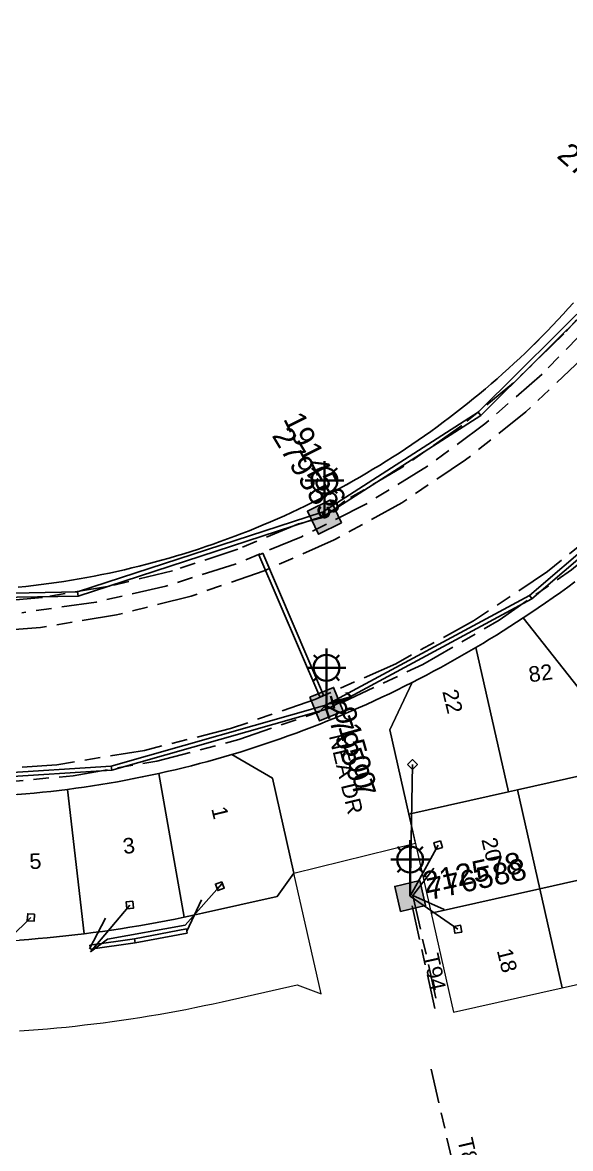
# Model space of a CAD drawing. Header units: metres. Extents: x 307322 to 308805, y 6255611 to 6257083.
# Drawn here: x 308260.2 to 308323.7, y 6256115.7 to 6256246.1 of the extents above; entities that cross this region are included whole.
import ezdxf
from ezdxf.enums import TextEntityAlignment as Align

# ---------------------------------------------------------------- set-up
doc = ezdxf.new("R2010")
doc.units = ezdxf.units.M
doc.linetypes.add('Cable Exist UG', pattern=[8.2, 4, -1.2, 1.8, -1.2])
doc.layers.get('0').update_dxf_attribs({"color": 6})
for name, color, linetype in [('_User_LV_Exist', 7, 'Continuous'), ('Duct_SP_EXT', 7, 'Continuous'), ('Equip_SP_SL_EXT', 7, 'Continuous'), ('Mains_HV_EXT', 7, 'Continuous'), ('Mains_HV_MOD', 3, 'Continuous'), ('Mains_LV_EXT', 7, 'Continuous'), ('Mains_SL_EXT', 7, 'Continuous'), ('Services_SP_EXT', 7, 'Continuous'), ('SupportsUG_SP_LV_SL_EXT', 7, 'Continuous'), ('Trench_SP_EXT', 7, 'Continuous')]:
    doc.layers.add(name, color=color, linetype=linetype)
doc.layers.add('Cadastre Land Parcels_SP_EXT', color=9, linetype='Continuous', lineweight=5)
doc.layers.add('Cadastre Roads_SP_EXT', color=9, linetype='Continuous', lineweight=5)
doc.layers.add('Features_HIDE', color=1, linetype='Continuous', plot=False)
doc.styles.add('COLUMN_LABEL', font='arial.ttf')
doc.styles.add('iecARIAL', font='arial.ttf', dxfattribs={"height": 2})
doc.styles.add('POLE_LABEL', font='arial.ttf')
doc.styles.get("Standard").update_dxf_attribs({"font": 'arial.ttf'})

# ---------------------------------------------------------------- blocks, each defined once
blk = doc.blocks.new('COLUMN_EXT')
blk.add_hatch(color=256).paths.add_polyline_path([(-1.48500000000015, 1.484999999999891), (-1.48500000000015, -1.485000000000079), (1.484999999999962, -1.485000000000079), (1.484999999999962, 1.484999999999891)])
blk.add_lwpolyline([(-1.485000000000149, -1.485000000000079), (1.484999999999962, -1.485000000000079), (1.484999999999962, 1.484999999999891), (-1.485000000000149, 1.484999999999891)], close=True)
for tag, height, style, flags, p in [('ASSET_NUM', 2.5, 'COLUMN_LABEL', 8, (2, 2)), ('STRUCTURE_PLANT_NUMBER', 0.2, 'POLE_LABEL', 9, (1.813241310185049, 0.03081449384793444)), ('STREET_CODE', 0.2, 'COLUMN_LABEL', 9, (1.813241310185049, -0.2))]:
    blk.add_attdef(tag, text='', height=height, dxfattribs=dict(style=style, flags=flags)).set_placement(p, align=Align.MIDDLE_LEFT)
at = {"flags": 9}
for tag, p in [('STATE', (1.813241310185049, -0.8)), ('OWNED_BY', (1.813241310185049, -0.6000000000000001)), ('COLUMN_TYPE', (1.813241310185049, -0.4)), ('USAGE', (1.813241310185049, -1)), ('LEGEND', (1.813241310185049, -1.2)), ('LOCATION', (1.813241310185049, -1.4)), ('STREETNAME', (1.813241310185049, -1.6)), ('SUBURB', (1.813241310185049, -1.8)), ('NOTES', (1.813241310185049, -2))]:
    blk.add_attdef(tag, text='', height=0.2, dxfattribs=at).set_placement(p, align=Align.MIDDLE_LEFT)
at = {"flags": 1}
blk.add_attdef('Z', (1.813241310185049, -2.350910900690394), '', height=0.2, dxfattribs=at)
blk = doc.blocks.new('SL_LANTERN_EXT')
at = {"lineweight": 40}
for p, q in [((-1.458713765147479, 5.676239443807788), (-1.060966200730022, 5.27849187939033)), ((-0.0003060289502343494, 1.9678317076105), (-0.0003060289502343494, 6.4678317076105)), ((1.458101707247053, 5.676239443807788), (1.060354142829596, 5.27849187939033)), ((-2.250306028950234, 4.2178317076105), (2.249693971049766, 4.2178317076105)), ((-1.458713765147479, 2.759423971413256), (-1.060966200730022, 3.157171535830713)), ((0, 0), (4.136637699048151e-10, 2.721158353900137)), ((1.458101707247053, 2.759423971413256), (1.060354142829596, 3.157171535830713))]:
    blk.add_line(p, q, dxfattribs=at)
blk.add_circle((-0.0003060289502343494, 4.2178317076105), 1.5, dxfattribs=at)
at = {"style": 'iecARIAL', "flags": 8}
blk.add_attdef('ASSET_NUM', (1.5, 1.5), '', height=2.5, dxfattribs=at)
for tag, p, height, flags in [('CONSTRUCTED_VOLTAGE', (0.9812559736337789, -0.6527424608080536), 0.2, 9), ('CONTROL_TYPE', (0.9812559736337789, -0.8527424608080537), 0.2, 9), ('LANTERN_PURPOSE', (0.9812559736337789, -1.052742460808054), 0.2, 9), ('LANTERN_TYPE', (0.9812559736337789, -1.252742460808054), 0.2, 9), ('NO_PHASES', (0.9812559736337789, -1.452742460808054), 0.2, 9), ('LNUMBER', (2.181255973633779, -3.252742460808054), 2.5, 8), ('STATE', (0.9812559736337789, -2.252742460808054), 0.2, 9), ('OPERATING_VOLTAGE', (0.9812559736337789, -1.652742460808054), 0.2, 9), ('ORIENTATION', (0.9812559736337789, -1.852742460808054), 0.2, 9), ('OWNED_BY', (0.9812559736337789, -2.052742460808053), 0.2, 9), ('CEXIST', (0.9812559736337789, -2.652742460808053), 0.2, 9), ('USAGE', (0.9812559736337789, -2.452742460808054), 0.2, 9), ('CNEW', (0.9812559736337789, -2.852742460808054), 0.2, 9), ('CNUMBER', (0.9812559736337789, -3.052742460808054), 0.2, 9), ('CREMOVE', (0.9812559736337789, -3.252742460808054), 0.2, 9), ('CREPLACE', (0.9812559736337789, -3.452742460808054), 0.2, 9), ('LKINGHEIGHT', (0.9812559736337789, -3.652742460808054), 0.2, 9), ('LBRACKET', (0.9812559736337789, -3.852742460808054), 0.2, 9), ('LBRACKETVOCAB', (0.9812559736337789, -4.052742460808055), 0.2, 9), ('LCATEGORY', (0.9812559736337789, -4.252742460808054), 0.2, 9), ('LCHARGE1', (0.9812559736337789, -4.452742460808055), 0.2, 9), ('LCHARGE1PERCENT', (0.9812559736337789, -4.652742460808055), 0.2, 9), ('LCHARGE2', (0.9812559736337789, -4.852742460808055), 0.2, 9), ('LCHARGE2PERCENT', (0.9812559736337789, -5.052742460808055), 0.2, 9), ('LCHARGE3', (0.9812559736337789, -5.252742460808055), 0.2, 9), ('LCHARGE3PERCENT', (0.9812559736337789, -5.452742460808055), 0.2, 9), ('LEXIST', (0.9812559736337789, -5.652742460808056), 0.2, 9), ('LLAMP', (0.9812559736337789, -5.852742460808056), 0.2, 9), ('LLAMPVOCAB', (0.9812559736337789, -6.052742460808056), 0.2, 9), ('LMAST', (0.9812559736337789, -6.252742460808056), 0.2, 9), ('LMASTVOCAB', (0.9812559736337789, -6.452742460808056), 0.2, 9), ('LNEW', (0.9812559736337789, -6.652742460808057), 0.2, 9), ('LANTNUMBER', (0.9812559736337789, -6.852742460808057), 0.2, 9), ('LOUTREACH', (0.9812559736337789, -7.252742460808057), 0.2, 9), ('LOUTREACHVOCAB', (0.9812559736337789, -7.452742460808057), 0.2, 9), ('LRATECODE', (0.9812559736337789, -7.652742460808057), 0.2, 9), ('LREMOVE', (0.9812559736337789, -7.852742460808058), 0.2, 9), ('STREETNAME', (0.9812559736337789, -9.252742460808054), 0.2, 9), ('LREPLACE', (0.9812559736337789, -8.052742460808059), 0.2, 9), ('LTYPE', (0.9812559736337789, -8.252742460808058), 0.2, 9), ('LTYPEVOCAB', (0.9812559736337789, -8.452742460808057), 0.2, 9), ('LEGEND', (0.9812559736337789, -8.652742460808057), 0.2, 9), ('LOCATION', (0.9812559736337789, -8.852742460808056), 0.2, 9), ('NOTES', (0.9812559736337789, -9.052742460808055), 0.2, 9), ('SUBURB', (0.9812559736337789, -9.452742460808054), 0.2, 1)]:
    blk.add_attdef(tag, p, '', height=height, dxfattribs=dict(flags=flags))
blk = doc.blocks.new('CCP_EXT')
at = {"flags": 9}
for tag, p in [('LEGEND', (0, -1.4)), ('STATE', (0, -1.8)), ('LIFE_SUPPORT', (0, -1.6)), ('NOTES', (0, -2))]:
    blk.add_attdef(tag, text='', height=0.2, dxfattribs=at).set_placement(p, align=Align.MIDDLE_LEFT)
blk.add_wipeout([(1.0546347836913324e-13, 0.565685424949226), (0.5656854249493113, 2.020605904817785e-14), (6.509105711582728e-14, -0.565685424949226), (-0.5656854249491408, -1.9984014443252818e-14)])
blk.add_lwpolyline([(-0.5656854249491408, -2.00958019994648e-14), (1.053379049668485e-13, 0.5656854249492258), (0.5656854249493111, 1.998324918950336e-14), (6.503680917295529e-14, -0.565685424949226), (-0.5656854249491408, -2.00958019994648e-14)])
at = {"flags": 1}
blk.add_attdef('Z', (0, 0), '', height=0.2, dxfattribs=at)
at = {"flags": 9}
for tag, p in [('CCP_TYPE', (0, 0)), ('OPERATING_VOLTAGE', (0, -0.6000000000000001)), ('ORIENTATION', (0, -0.8)), ('OWNED_BY', (0, -1)), ('CONSTRUCTED_VOLTAGE', (0, -0.2)), ('USAGE', (0, -1.2)), ('NO_PHASES', (0, -0.4))]:
    blk.add_attdef(tag, text='', height=0.2, dxfattribs=at).set_placement(p, align=Align.MIDDLE_LEFT)

msp = doc.modelspace()

# ---------------------------------------------------------------- linework, layer by layer
at = {"layer": 'Cadastre Land Parcels_SP_EXT', "linetype": 'Continuous'}
for points in [[(308259.741094942, 6256180.66951096), (308260.62751277, 6256180.76199522), (308261.51198728, 6256180.86428439), (308262.396373457, 6256180.97461183), (308263.278021324, 6256181.09182921), (308264.160464184, 6256181.21699653), (308265.040168732, 6256181.35099712), (308265.919784948, 6256181.49109265), (308266.797457847, 6256181.6409931), (308267.674247419, 6256181.79893183), (308268.549182007, 6256181.9627005), (308269.423144935, 6256182.1354791), (308270.295252879, 6256182.31709097), (308271.16559417, 6256182.50470945), (308272.034080476, 6256182.70116119), (308272.90080013, 6256182.90556287), (308273.765664798, 6256183.11791449), (308274.629557808, 6256183.33618439), (308275.489917514, 6256183.56434754), (308276.349393893, 6256183.79948897), (308277.205336967, 6256184.04152035), (308278.060308382, 6256184.29238498), (308278.912629819, 6256184.5502279), (308279.763096271, 6256184.81602075), (308280.610117751, 6256185.08861521), (308281.455372579, 6256185.37021959), (308282.297094101, 6256185.6586256), (308283.137843965, 6256185.95506986), (308283.975148857, 6256186.25831574), (308284.808920444, 6256186.56951156), (308285.640925379, 6256186.88856898), (308286.469485341, 6256187.21451634), (308287.295395325, 6256187.54744198), (308288.118655331, 6256187.88822922), (308288.937587038, 6256188.23687807), (308289.754752092, 6256188.59250519), (308290.567588849, 6256188.95590558), (308291.377775627, 6256189.32531259), (308292.185400759, 6256189.70258121), (308292.987814266, 6256190.08771142), (308293.787666128, 6256190.47973159), (308294.583189691, 6256190.87864169), (308295.376946602, 6256191.28444174), (308296.165491888, 6256191.69713174), (308296.950680535, 6256192.11768333), (308297.732335877, 6256192.54521321), (308298.50966292, 6256192.98051635), (308299.282749999, 6256193.42173778), (308300.053187098, 6256193.86984916), (308300.818589238, 6256194.32485047), (308301.579574748, 6256194.78674174), (308302.337203617, 6256195.25552294), (308303.090504189, 6256195.73110576), (308303.838681468, 6256196.21357853), (308304.583413776, 6256196.70294123), (308305.323906118, 6256197.19919388), (308306.059186835, 6256197.70136482), (308306.790315919, 6256198.20936571), (308307.517028373, 6256198.7252282), (308308.238705867, 6256199.24692065), (308308.955260069, 6256199.77559137), (308309.667485973, 6256200.31000371), (308310.375471911, 6256200.85139433), (308311.07842289, 6256201.39958656), (308311.775278918, 6256201.95360875), (308312.467983313, 6256202.51354922), (308313.15635941, 6256203.07940797), (308313.838817221, 6256203.65206834), (308314.515356747, 6256204.23055866), (308315.187656307, 6256204.81496726), (308315.854744243, 6256205.40520582), (308316.516797219, 6256206.00233432), (308317.17293191, 6256206.60432112), (308317.823148316, 6256207.21310952), (308318.46824143, 6256207.82675623), (308319.108211251, 6256208.44729287), (308319.743146114, 6256209.07277614), (308320.371279365, 6256209.70400104), (308320.99349433, 6256210.34105588), (308321.610674337, 6256210.98305735), (308322.222642718, 6256211.63186044), (308322.827986154, 6256212.28552182), (308323.428117964, 6256212.94404149), (308324.021624829, 6256213.60839111)], [(308324.202883362, 6256181.29773255), (308323.361073507, 6256180.68108254), (308322.515023686, 6256180.07132247), (308321.664645566, 6256179.46845235), (308320.809232488, 6256178.87141218), (308319.949491111, 6256178.28126195), (308319.084626442, 6256177.69791334), (308318.216316801, 6256177.12057135), (308328.630202539, 6256163.91784817)]]:
    msp.add_lwpolyline(points, dxfattribs=at)
for points in [[(308318.216316801, 6256177.12057135), (308317.442876393, 6256176.61469044), (308316.665107686, 6256176.11366783), (308315.88398234, 6256175.6185635), (308315.100295347, 6256175.12946579), (308314.312280057, 6256174.64416638), (308313.52170312, 6256174.16575692), (308312.727681212, 6256173.69229408), (308316.492594082, 6256156.97048772), (308317.564422076, 6256157.21084077), (308330.423001367, 6256160.09322245), (308329.518563685, 6256164.11474158), (308328.630202539, 6256163.91784817), (308318.216316801, 6256177.12057135)], [(308316.492594082, 6256156.97048772), (308312.727681212, 6256173.69229408), (308311.920321077, 6256173.21856625), (308311.10880931, 6256172.7507567), (308310.294647565, 6256172.28780545), (308309.477040847, 6256171.83174414), (308308.655989157, 6256171.38062946), (308307.832287488, 6256170.93640472), (308307.004345854, 6256170.49809826), (308306.173842574, 6256170.0646501), (308305.340689315, 6256169.63809189), (308302.78593332, 6256164.13664807), (308304.978525579, 6256154.39064526), (308316.492594082, 6256156.97048772)], [(308280.023765829, 6256142.6700551), (308281.068475709, 6256142.89989657), (308289.732315607, 6256144.83764922), (308291.668478275, 6256147.54592731), (308289.191278318, 6256158.56215317), (308284.491718011, 6256161.29905103), (308283.557512236, 6256161.02362992), (308282.620744816, 6256160.75509876), (308281.682210743, 6256160.49460587), (308280.741733353, 6256160.24188625), (308279.798694317, 6256159.9972049), (308278.853800295, 6256159.76038515), (308277.907139622, 6256159.53045534), (308276.958623963, 6256159.30847547), (308276.00825332, 6256159.09541719), (308278.975699309, 6256142.44798689), (308280.023765829, 6256142.6700551)], [(308268.425251343, 6256140.66128302), (308269.486567755, 6256140.80402853), (308270.546029183, 6256140.9556073), (308271.604607284, 6256141.11416435), (308272.662125394, 6256141.281643), (308273.717788519, 6256141.45609992), (308274.772479985, 6256141.6393901), (308275.825404799, 6256141.8286869), (308276.877357954, 6256142.02787696), (308277.927456124, 6256142.23395696), (308278.975699309, 6256142.44798689), (308276.00825332, 6256159.09541719), (308275.056116024, 6256158.88924886), (308274.102212075, 6256158.69005881), (308273.147248136, 6256158.49979035), (308272.189634217, 6256158.31738349), (308271.231843634, 6256158.1430149), (308270.271491404, 6256157.97544792), (308269.310874177, 6256157.81689087), (308268.34857863, 6256157.66522376), (308267.385134759, 6256157.52247825), (308266.420012568, 6256157.38671102), (308265.454625379, 6256157.25889372), (308267.363758265, 6256140.52551578), (308268.425251343, 6256140.66128302)], [(308333.003903817, 6256148.62049362), (308330.423001367, 6256160.09322245), (308317.564422076, 6256157.21084077), (308320.144529533, 6256145.73917193), (308333.003903817, 6256148.62049362)], [(308256.702806192, 6256139.60782821), (308257.77171921, 6256139.66409608), (308258.839572237, 6256139.72743057), (308259.908131924, 6256139.79959832), (308260.974924959, 6256139.87980434), (308262.041541328, 6256139.9669003), (308263.107981033, 6256140.06291786), (308264.173360746, 6256140.16591369), (308265.237857133, 6256140.27791945), (308266.301293528, 6256140.39778681), (308267.363758265, 6256140.52551578), (308265.454625379, 6256157.25889372), (308264.487471538, 6256157.13999801), (308263.520141031, 6256157.02799225), (308262.55095554, 6256156.92393643), (308261.581681716, 6256156.82889053), (308260.611347901, 6256156.74073458), (308259.640925753, 6256156.66150022), (308258.669443613, 6256156.58924414), (308257.697078148, 6256156.52484966), (308256.724447684, 6256156.46946511), (308255.751728888, 6256156.42105883), (308255.632921516, 6256139.56039359), (308256.702806192, 6256139.60782821)], [(308320.144529533, 6256145.73917193), (308317.564422076, 6256157.21084077), (308316.492594082, 6256156.97048772), (308304.978525579, 6256154.39064526), (308307.559516362, 6256142.91800476), (308320.144529533, 6256145.73917193)], [(308335.584011274, 6256137.14882477), (308333.003903817, 6256148.62049362), (308320.144529533, 6256145.73917193), (308322.725431983, 6256134.26750308), (308335.584011274, 6256137.14882477)], [(308322.725431983, 6256134.26750308), (308320.144529533, 6256145.73917193), (308307.559516362, 6256142.91800476), (308310.139623819, 6256131.44730757), (308322.725431983, 6256134.26750308)]]:
    msp.add_lwpolyline(points, close=True, dxfattribs=at)
at = {"layer": 'Duct_SP_EXT'}
for p, q in [((308328.19048173673, 6256216.0564139765), (308313.00852924446, 6256200.949736298)), ((308328.54369873524, 6256215.730737923), (308313.3108277775, 6256200.573394242)), ((308313.00852924446, 6256200.949736298), (308294.9746836493, 6256189.377072277)), ((308313.00852924446, 6256200.949736298), (308313.159678511, 6256200.76156527)), ((308313.3108277775, 6256200.573394242), (308295.2339219187, 6256188.973097624)), ((308313.3108277775, 6256200.573394242), (308313.159678511, 6256200.76156527)), ((308339.2126491799, 6256197.120769267), (308318.9479719444, 6256179.727734363)), ((308339.52527051204, 6256196.756533214), (308319.22136671556, 6256179.329830417)), ((308294.94423830416, 6256189.346122961), (308266.6137528276, 6256180.1203326)), ((308294.94423830416, 6256189.346122961), (308295.018552876, 6256189.11791835)), ((308294.9746836493, 6256189.377072277), (308295.104302784, 6256189.17508495)), ((308295.0928674479, 6256188.889713739), (308295.018552876, 6256189.11791835)), ((308295.2339219187, 6256188.973097624), (308295.104302784, 6256189.17508495)), ((308295.0928674479, 6256188.889713739), (308266.6941217044, 6256179.6416945)), ((308287.6095790307, 6256184.408225319), (308287.830136674, 6256184.50285262)), ((308294.6641087677, 6256167.965502719), (308287.6095790307, 6256184.408225319)), ((308288.05069431727, 6256184.59747992), (308287.830136674, 6256184.50285262)), ((308295.10522405425, 6256168.15475732), (308288.05069431727, 6256184.59747992)), ((308266.6137528276, 6256180.1203326), (308236.82370106014, 6256179.587012068)), ((308266.6137528276, 6256180.1203326), (308266.653937266, 6256179.88101355)), ((308266.6941217044, 6256179.6416945), (308236.8322929499, 6256179.107088971)), ((308266.6941217044, 6256179.6416945), (308266.653937266, 6256179.88101355)), ((308318.9479719444, 6256179.727734363), (308295.4446286638, 6256167.048315559)), ((308319.22136671556, 6256179.329830417), (308295.6725277521, 6256166.625867922)), ((308318.9479719444, 6256179.727734363), (308319.08466933, 6256179.52878239)), ((308319.22136671556, 6256179.329830417), (308319.08466933, 6256179.52878239)), ((308295.4739084718, 6256167.0584205855), (308270.4867364019, 6256159.956552024)), ((308294.6641087677, 6256167.965502719), (308294.884666411, 6256168.06013002)), ((308295.10522405425, 6256168.15475732), (308294.884666411, 6256168.06013002)), ((308295.4446286638, 6256167.048315559), (308295.558578208, 6256166.83709174)), ((308295.4739084718, 6256167.0584205855), (308295.539522673, 6256166.82756397)), ((308295.6051368742, 6256166.596707355), (308270.568523842, 6256159.480786656)), ((308295.6051368742, 6256166.596707355), (308295.539522673, 6256166.82756397)), ((308295.6725277521, 6256166.625867922), (308295.558578208, 6256166.83709174)), ((308270.4867364019, 6256159.956552024), (308244.5623810977, 6256158.306368066)), ((308270.568523842, 6256159.480786656), (308244.5928732143, 6256157.827337554)), ((308270.4867364019, 6256159.956552024), (308270.527630122, 6256159.71866934)), ((308270.568523842, 6256159.480786656), (308270.527630122, 6256159.71866934)), ((308273.22295032244, 6256139.940703256), (308279.2172617035, 6256141.084783783)), ((308279.2172617035, 6256141.084783783), (308279.262256157, 6256140.84903922)), ((308279.3072506105, 6256140.613294657), (308279.262256157, 6256140.84903922)), ((308268.05226889945, 6256139.213641654), (308273.22295032244, 6256139.940703256)), ((308273.22295032244, 6256139.940703256), (308273.262180097, 6256139.70385844)), ((308273.30140987155, 6256139.467013624), (308273.262180097, 6256139.70385844)), ((308273.30140987155, 6256139.467013624), (308279.3072506105, 6256140.613294657)), ((308268.05226889945, 6256139.213641654), (308268.085687108, 6256138.97597966)), ((308268.1191053165, 6256138.738317666), (308268.085687108, 6256138.97597966)), ((308268.1191053165, 6256138.738317666), (308273.30140987155, 6256139.467013624))]:
    msp.add_line(p, q, dxfattribs=at)
at = {"layer": 'Features_HIDE', "linetype": 'Continuous'}
msp.add_lwpolyline([(308324.021594172, 6256213.6083813), (308323.428179558, 6256212.94405717), (308322.827965402, 6256212.28547292), (308322.222629512, 6256211.63183379), (308321.610670692, 6256210.98305147), (308320.993501832, 6256210.3410687), (308320.371299545, 6256209.70394274), (308319.743092468, 6256209.07273326), (308319.108262459, 6256208.44735197), (308318.468222411, 6256207.82682749), (308317.823148936, 6256207.21310256), (308317.172953727, 6256206.60432274), (308316.516842034, 6256206.00234247), (308315.854813855, 6256205.40521902), (308315.187663944, 6256204.81498341), (308314.515392298, 6256204.23057598), (308313.838881978, 6256203.65208504), (308313.156366866, 6256203.07942228), (308312.468023575, 6256202.51355906), (308311.775353303, 6256201.95361232), (308311.078356049, 6256201.39958207), (308310.375530615, 6256200.85138), (308309.667495143, 6256200.31006577), (308308.955220995, 6256199.77555109), (308308.238708171, 6256199.2469529), (308307.517073614, 6256198.72524255), (308306.790317324, 6256198.20936038), (308306.059234052, 6256197.70133742), (308305.323823798, 6256197.19923095), (308304.583468423, 6256196.70295266), (308303.83869776, 6256196.21356221), (308303.090483174, 6256195.73114792), (308302.337235159, 6256195.25544487), (308301.579571858, 6256194.78671797), (308300.818552938, 6256194.32487891), (308300.053207036, 6256193.8698394), (308299.282739402, 6256193.42177605), (308298.5097109, 6256192.98051224), (308297.732267112, 6256192.54516491), (308296.950672953, 6256192.11767679), (308296.165546564, 6256191.69716483), (308295.376887946, 6256191.28442377), (308294.5831959, 6256190.87865887), (308293.787649433, 6256190.47969351), (308292.987864291, 6256190.0877043), (308292.185429976, 6256189.70251463), (308291.377785622, 6256189.32527249), (308290.567580402, 6256188.95588955), (308289.754726009, 6256188.5924231), (308288.93763294, 6256188.23690417), (308288.118685451, 6256187.88818477), (308287.29541098, 6256187.5474129), (308286.469487336, 6256187.21458854), (308285.640914521, 6256186.88856373), (308284.808986087, 6256186.56951507), (308283.975114926, 6256186.25832562), (308283.137799842, 6256185.95508369), (308282.297129139, 6256185.6586413), (308281.455310461, 6256185.37023473), (308280.610136165, 6256185.08862771), (308279.763107449, 6256184.81602787), (308278.912634808, 6256184.55022757), (308278.060307747, 6256184.29237479), (308277.205331513, 6256184.04149817), (308276.349383916, 6256183.79945212), (308275.489904089, 6256183.56438222), (308274.629541205, 6256183.33620017), (308273.765646091, 6256183.11790837), (308272.900779613, 6256182.90562136), (308272.034147021, 6256182.70119355), (308271.165571703, 6256182.50471327), (308270.295318575, 6256182.31706356), (308269.42312272, 6256182.13541864), (308268.549160751, 6256181.9626926), (308267.674227419, 6256181.79888544), (308266.797527972, 6256181.64099477), (308265.919768855, 6256181.49105161), (308265.040155318, 6256181.3509987), (308264.160453476, 6256181.21695057), (308263.278102461, 6256181.09182133), (308262.396369586, 6256180.9745513), (308261.511987539, 6256180.86425742), (308260.627517186, 6256180.76191106), (308259.741104106, 6256180.66954325)], dxfattribs=at)
at = {"layer": 'Mains_HV_EXT', "linetype": 'Cable Exist UG'}
msp.add_lwpolyline([(308350.994573088, 6256232.74937363), (308346.115246748, 6256229.06606365), (308340.827182775, 6256224.42121924), (308335.606268557, 6256219.17694859), (308331.374999904, 6256214.3410819), (308324.993687889, 6256207.12511096), (308318.511526119, 6256200.98962544), (308311.539963597, 6256195.40885527), (308304.145983244, 6256190.45645665), (308296.337342734, 6256186.16262611), (308288.205716078, 6256182.55614213), (308279.749268129, 6256179.63892325), (308271.110222898, 6256177.45317791), (308262.307432367, 6256176.01492194), (308253.437658914, 6256175.33933703)], dxfattribs=at)
at = {"layer": 'Mains_HV_MOD', "linetype": 'Cable Exist UG'}
msp.add_lwpolyline([(308375.3102629815, 6256248.158414989), (308374.46120155, 6256247.83954993), (308374.46120155, 6256247.83954993), (308365.521108541, 6256243.8795496), (308357.061157126, 6256239.2394599), (308349.041224284, 6256233.85955508), (308341.521202592, 6256227.7995609), (308334.581087843, 6256221.07949714), (308328.161237708, 6256213.69944724), (308325.971238157, 6256211.07785411), (308325.971238157, 6256211.07785411), (308320.391135317, 6256205.35802973), (308313.771170575, 6256199.5778957), (308307.111249643, 6256194.67804907), (308300.051182911, 6256190.33800615), (308292.551181021, 6256186.51789419), (308284.871251157, 6256183.35793521), (308276.831215097, 6256180.7979864), (308268.751139433, 6256178.95799973), (308260.171069203, 6256177.7179398)], dxfattribs=at)
at = {"layer": 'Mains_LV_EXT', "linetype": 'Cable Exist UG'}
msp.add_lwpolyline([(308307.973102136, 6256131.86425072), (308305.118111482, 6256144.9067349)], dxfattribs=at)
at = {"layer": 'Mains_SL_EXT', "linetype": 'Cable Exist UG'}
for points in [[(308333.975321988, 6256221.59692562), (308331.408616489, 6256219.79806296), (308331.408616489, 6256219.79806296), (308327.808638938, 6256215.55803564), (308322.928645271, 6256210.01805582), (308317.088618664, 6256204.3580406), (308311.108620271, 6256199.39805114), (308304.268604534, 6256194.59805327), (308297.548624195, 6256190.65807274), (308295.204722413, 6256188.79523013)], [(308295.437452616, 6256167.12321012), (308297.309387556, 6256167.35569008), (308297.309387556, 6256167.35569008), (308306.589400127, 6256171.73568918), (308315.409374322, 6256176.83573384), (308323.789413359, 6256182.69569683), (308331.629418226, 6256189.19570959), (308338.128596828, 6256195.5880325), (308339.038913926, 6256197.2549313)], [(308295.204722413, 6256188.79523013), (308292.176059973, 6256188.00344695), (308292.176059973, 6256188.00344695), (308285.156032846, 6256185.06345555), (308277.616074767, 6256182.58350252), (308270.296084267, 6256180.78347204), (308262.536075193, 6256179.48351954), (308254.95607751, 6256178.82344997), (308247.116072643, 6256178.72351779), (308239.496035354, 6256179.22351236), (308236.829731338, 6256178.99303438)], [(308244.55103546, 6256158.29347627), (308246.453667431, 6256157.81400201), (308246.453667431, 6256157.81400201), (308256.333606747, 6256157.9340374), (308266.113613882, 6256158.83401094), (308275.793605422, 6256160.53402582), (308285.293668987, 6256163.01397885), (308294.613637747, 6256166.25401703), (308295.437452616, 6256167.12321012)]]:
    msp.add_lwpolyline(points, dxfattribs=at)
at = {"layer": 'Trench_SP_EXT', "linetype": 'Cable Exist UG'}
for points in [[(308305.419443809, 6256144.98022483), (308308.384163746, 6256148.81233338)], [(308279.262276201, 6256140.84903363), (308281.177106736, 6256144.96121603)], [(308305.419362226, 6256144.98022483), (308308.352183278, 6256132.00064178)], [(308305.419443809, 6256144.98022483), (308309.457222671, 6256143.16998347)], [(308268.003846062, 6256138.775035), (308270.256592666, 6256143.10602254)]]:
    msp.add_lwpolyline(points, dxfattribs=at)

# ---------------------------------------------------------------- block references
at = {"layer": 'Equip_SP_SL_EXT'}
ref = msp.add_blockref('SL_LANTERN_EXT', (308295.204713, 6256188.79521), dxfattribs=at)
ref.add_attrib('ASSET_NUM', '191456', dxfattribs={"layer": '0', "height": 2.5, "rotation": 296.4461087486011, "style": 'iecARIAL'}).set_placement((308296.704713, 6256190.29521), align=Align.MIDDLE_RIGHT)
ref = msp.add_blockref('SL_LANTERN_EXT', (308295.437488, 6256167.123211), dxfattribs=at)
ref.add_attrib('ASSET_NUM', '191500', dxfattribs={"layer": '0', "height": 2.5, "rotation": 285.5657886605638, "style": 'iecARIAL'}).set_placement((308296.937488, 6256168.623211), align=Align.MIDDLE_LEFT)
ref = msp.add_blockref('SL_LANTERN_EXT', (308305.118014, 6256144.90669), dxfattribs=at)
ref.add_attrib('ASSET_NUM', '212578', dxfattribs={"layer": '0', "height": 2.5, "rotation": 12.06784964472591, "style": 'iecARIAL'}).set_placement((308306.618014, 6256146.40669), align=Align.MIDDLE_LEFT)
at = {"layer": 'SupportsUG_SP_LV_SL_EXT'}
ref = msp.add_blockref('COLUMN_EXT', (308333.975326, 6256221.596911), dxfattribs=dict(at, rotation=136.0892995331344))
ref.add_attrib('ASSET_NUM', '279554', dxfattribs={"layer": '0', "height": 2.5, "rotation": 318.455135778124, "style": 'COLUMN_LABEL'}).set_placement((308332.3678631968, 6256224.660104032), align=Align.TOP_RIGHT)
ref = msp.add_blockref('COLUMN_EXT', (308295.204694, 6256188.79525), dxfattribs=dict(at, rotation=116.048525646386))
ref.add_attrib('ASSET_NUM', '279553', dxfattribs={"layer": '0', "height": 2.5, "rotation": 301.0706053825658, "style": 'COLUMN_LABEL'}).set_placement((308297.204694, 6256189.54525), align=Align.TOP_RIGHT)
ref = msp.add_blockref('COLUMN_EXT', (308295.437497, 6256167.123251), dxfattribs=dict(at, rotation=292.1474964077822))
ref.add_attrib('ASSET_NUM', '279597', dxfattribs={"layer": '0', "height": 2.5, "rotation": 289.1480862722149, "style": 'COLUMN_LABEL'}).set_placement((308297.437497, 6256167.873251), align=Align.TOP_LEFT)
ref = msp.add_blockref('COLUMN_EXT', (308305.118044, 6256144.906665), dxfattribs=dict(at, rotation=193.1237052017248))
ref.add_attrib('ASSET_NUM', '776588', dxfattribs={"layer": '0', "height": 2.5, "rotation": 12.24400832045399, "style": 'COLUMN_LABEL'}).set_placement((308307.118044, 6256145.656665), align=Align.MIDDLE_LEFT)

# ---------------------------------------------------------------- texts
at = {"layer": '_User_LV_Exist'}
for s, rotation, p in [('T94', 282.3475836077528, (308306.619707, 6256138.046946)), ('T84', 282.8288234188694, (308310.579039, 6256116.677697))]:
    msp.add_text(s, height=1.8, rotation=rotation, dxfattribs=at).set_placement(p)
at = {"layer": 'Cadastre Land Parcels_SP_EXT'}
for s, rotation, p in [('82', 8.038233199999953, (308318.961476, 6256169.646671)), ('22', 283.7290671999999, (308308.830233, 6256168.599796)), ('1', 283.72201461, (308282.080015, 6256155.02932)), ('3', 6.881723609999991, (308271.962911, 6256149.7599)), ('20', 283.72869939, (308313.34787, 6256151.445791)), ('5', 2.935673439999988, (308261.075932, 6256148.00972)), ('18', 283.7263128399996, (308315.142225, 6256138.592934))]:
    msp.add_text(s, height=1.8, rotation=rotation, dxfattribs=at).set_placement(p)
at = {"layer": 'Cadastre Roads_SP_EXT'}
msp.add_text('NEA DR', height=1.8, rotation=283.7277276500001, dxfattribs=at).set_placement((308295.697019, 6256163.439617))

# ---------------------------------------------------------------- next in the draw order: block references
at = {"layer": 'Services_SP_EXT'}
msp.add_blockref('CCP_EXT', (308305.398156, 6256160.142461), dxfattribs=at)
for p, rotation in [((308308.365269, 6256150.797787), 241.123704974016), ((308283.078062, 6256146.037979), 244.7616702683188), ((308272.669616, 6256143.861758), 231.0309359396216), ((308261.218166, 6256142.423266), 222.0000001476555), ((308310.635772, 6256141.058954), 145.1237048827332)]:
    msp.add_blockref('CCP_EXT', p, dxfattribs=dict(at, rotation=rotation))

# ---------------------------------------------------------------- next in the draw order: linework, layer by layer
at = {"layer": 'Cadastre Roads_SP_EXT', "linetype": 'Continuous'}
msp.add_lwpolyline([(308305.732502791, 6256151.0393449), (308304.978548331, 6256154.39063627), (308302.785916655, 6256164.13667655), (308305.340690196, 6256169.63812453), (308304.467169755, 6256169.19889175), (308303.590911837, 6256168.76548715), (308302.7112983, 6256168.34003007), (308301.827357781, 6256167.92048947), (308300.941651148, 6256167.50880808), (308300.051617533, 6256167.10304317), (308299.158934746, 6256166.70513748), (308298.262808034, 6256166.31411964), (308297.36403215, 6256165.93007795), (308296.461812342, 6256165.55292411), (308295.557031668, 6256165.18256981), (308294.649513515, 6256164.81927997), (308293.738551438, 6256164.46376103), (308292.825823247, 6256164.11424689), (308291.909651131, 6256163.77250365), (308290.990741537, 6256163.43879624), (308290.070154134, 6256163.110917), (308289.146034501, 6256162.79098529), (308288.220060447, 6256162.47802972), (308287.291525527, 6256162.1718737), (308286.360341434, 6256161.8736652), (308285.427302921, 6256161.58243285), (308284.491703541, 6256161.2989714), (308289.191247043, 6256158.56219972), (308291.668488138, 6256147.54588128), (308305.732502791, 6256151.0393449)], close=True, dxfattribs=at)
msp.add_lwpolyline([(308259.906589075, 6256129.28345823), (308260.983389342, 6256129.35878304), (308262.05833519, 6256129.44011263), (308263.13239798, 6256129.5303611), (308264.20707891, 6256129.62855709), (308265.279905419, 6256129.73372923), (308266.351848871, 6256129.84578922), (308267.424410463, 6256129.96588504), (308268.494322883, 6256130.09384007), (308269.564941749, 6256130.22877125), (308270.6337945, 6256130.37156164), (308271.70079283, 6256130.52035682), (308272.7684093, 6256130.67913055), (308273.833464904, 6256130.8427611), (308274.897549144, 6256131.0163702), (308275.961456773, 6256131.19492441), (308277.023509982, 6256131.38336888), (308278.084680133, 6256131.57772982), (308279.143112805, 6256131.78012659), (308280.201457172, 6256131.98932291), (308281.257152367, 6256132.20655504), (308282.311876199, 6256132.43067503), (308283.365540361, 6256132.66265422), (308292.024536907, 6256134.6002589), (308294.812084394, 6256133.56743489), (308291.668488138, 6256147.54588128), (308289.732384655, 6256144.83763235), (308281.068442988, 6256142.89993937), (308280.023786011, 6256142.6699912), (308278.975685111, 6256142.44799056), (308277.927407599, 6256142.23402573), (308276.877363972, 6256142.02783182), (308275.825465924, 6256141.82870236), (308274.772508208, 6256141.63937484), (308273.717784376, 6256141.45605211), (308272.662089182, 6256141.28164826), (308271.604539566, 6256141.11413226), (308270.546018588, 6256140.95562345), (308269.486526246, 6256140.80400248), (308268.425179484, 6256140.6613004), (308267.363744416, 6256140.52557446), (308266.301249678, 6256140.39770774), (308265.237871884, 6256140.27787685), (308264.173346115, 6256140.16599347), (308263.107937288, 6256140.06294066), (308262.041557098, 6256139.96686401), (308260.974911991, 6256139.87979454), (308259.908178578, 6256139.79961293)], dxfattribs=at)
at = {"layer": 'Features_HIDE', "linetype": 'Continuous'}
msp.add_lwpolyline([(308259.640877085, 6256156.66150684), (308260.611357234, 6256156.74071709), (308261.581660772, 6256156.82884623), (308262.550992947, 6256156.92395152), (308263.520148511, 6256157.02806399), (308264.487449654, 6256157.13994737), (308265.454574185, 6256157.25889521), (308266.419932601, 6256157.38676193), (308267.385114406, 6256157.52257617), (308268.348530096, 6256157.66527825), (308269.310886117, 6256157.81689922), (308270.271476023, 6256157.97549634), (308271.231889318, 6256158.14301234), (308272.18965344, 6256158.31741619), (308273.147240951, 6256158.49976755), (308274.102179289, 6256158.69006644), (308275.056146264, 6256158.8892842), (308276.008258819, 6256159.09547812), (308276.958605258, 6256159.30847158), (308277.907097277, 6256159.53047222), (308278.853823181, 6256159.76042039), (308279.798694664, 6256159.99716809), (308280.741711727, 6256160.24195162), (308281.682167923, 6256160.49459436), (308282.620769698, 6256160.75518462), (308283.557517053, 6256161.02363408), (308284.491703541, 6256161.29905971), (308285.427302921, 6256161.58243285), (308286.360341434, 6256161.8736652), (308287.291525527, 6256162.1718737), (308288.220060447, 6256162.47802972), (308289.145946195, 6256162.79107359), (308290.070065828, 6256163.11100531), (308290.990741537, 6256163.43879624), (308291.909562825, 6256163.77259196), (308292.825823247, 6256164.11424689), (308293.738551438, 6256164.46376103), (308294.649513515, 6256164.81927997), (308295.556943362, 6256165.18265811), (308296.461812342, 6256165.55292411), (308297.36403215, 6256165.93007795), (308298.262808034, 6256166.31420794), (308299.158934746, 6256166.70513748), (308300.051617533, 6256167.10304317), (308300.941562842, 6256167.50880808), (308301.827357781, 6256167.92048947), (308302.7112983, 6256168.34003007), (308303.590911837, 6256168.76557546), (308304.46708145, 6256169.19889175), (308305.340690196, 6256169.63812453), (308306.17385491, 6256170.06464129), (308307.004370452, 6256170.49804589), (308307.832325128, 6256170.93639561), (308308.655952822, 6256171.38066182), (308309.477019649, 6256171.83181588), (308310.294642552, 6256172.28782675), (308311.108733225, 6256172.75072547), (308311.920351338, 6256173.21865762), (308312.727642469, 6256173.69232964), (308313.521687738, 6256174.16582505), (308314.312289082, 6256174.64417728), (308315.100241255, 6256175.12941735), (308315.883954752, 6256175.61863119), (308316.665107382, 6256176.1136732), (308317.442816088, 6256176.61472), (308318.216286118, 6256177.12053532), (308319.084596519, 6256177.69796659), (308319.949462996, 6256178.28122604), (308320.80920774, 6256178.87137335), (308321.664625503, 6256179.4684085), (308322.515009838, 6256180.07136013), (308323.361067191, 6256180.68111131), (308324.202885869, 6256181.29775033)], dxfattribs=at)
at = {"layer": 'Mains_HV_EXT', "linetype": 'Cable Exist UG'}
msp.add_lwpolyline([(308329.028428815, 6256188.91343038), (308321.008412558, 6256182.49333), (308312.468548765, 6256176.77350562), (308303.448376546, 6256171.81334933), (308294.068598627, 6256167.65340122), (308284.32854768, 6256164.29341105), (308274.368445739, 6256161.77341842), (308264.208479436, 6256160.11335973), (308253.968433925, 6256159.33342159)], dxfattribs=at)
at = {"layer": 'Mains_LV_EXT', "linetype": 'Cable Exist UG'}
msp.add_lwpolyline([(308307.566366484, 6256124.85039636), (308311.350943296, 6256108.23137448), (308314.265159199, 6256108.76206608), (308319.163587767, 6256105.42651675), (308329.629690214, 6256107.70927472), (308329.629690214, 6256107.70927472), (308339.052927788, 6256109.73619629), (308342.738072915, 6256116.8003504), (308346.907697259, 6256117.44732368), (308345.898198723, 6256121.89013492), (308345.898198723, 6256121.89013492), (308342.687272666, 6256136.62145626), (308343.349677878, 6256142.99851407)], dxfattribs=at)
at = {"layer": 'Services_SP_EXT'}
for points in [[(308305.398205815, 6256160.14246697), (308305.118009299, 6256144.90668795)], [(308305.118009299, 6256144.90668795), (308308.365231895, 6256150.79779271)], [(308268.112879898, 6256138.42270963), (308270.065450047, 6256139.89795717), (308270.065450047, 6256139.89795717), (308279.089306363, 6256141.54233607), (308283.355304552, 6256146.3504518)], [(308305.118009299, 6256144.90668795), (308310.6357956, 6256141.05894931)], [(308268.112879898, 6256138.42270963), (308272.669624546, 6256143.86174518)], [(308256.398289708, 6256137.70124306), (308261.218118367, 6256142.42329784)]]:
    msp.add_lwpolyline(points, dxfattribs=at)

doc.saveas('drawing.dxf')
